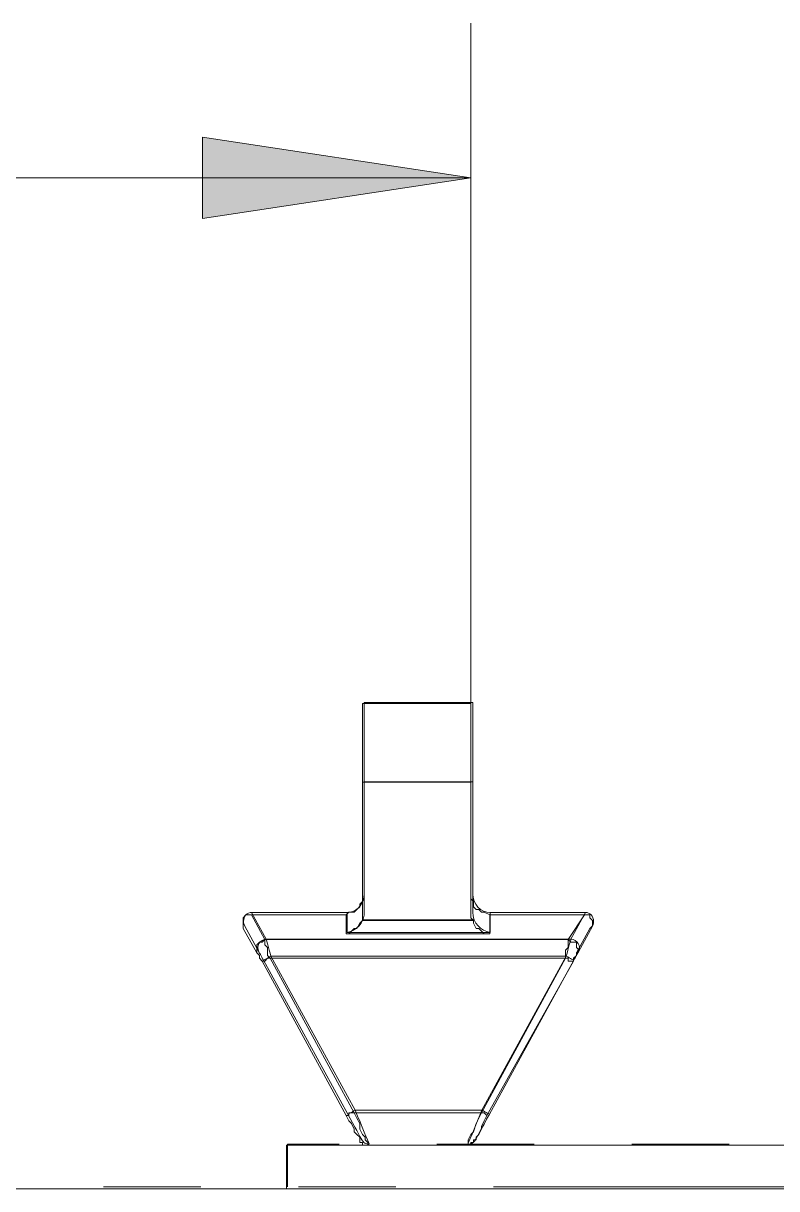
# Model space of a CAD drawing. Header units: millimetres. Extents: x 3 to 592, y 5 to 207.
# Drawn here: x 109.14 to 118.96, y 84.81 to 99.98 of the extents above; entities that cross this region are included whole.
import ezdxf

# ---------------------------------------------------------------- set-up
doc = ezdxf.new("R2010")
doc.units = ezdxf.units.MM

msp = doc.modelspace()

# ---------------------------------------------------------------- hatches: boundary and pattern name
h = msp.add_hatch(color=7)
h.paths.add_polyline_path([(71.049444, 97.966389), (74.577222, 98.495556), (74.577222, 97.437222)])
h.paths.add_polyline_path([(114.970278, 97.966389), (111.477778, 97.437222), (111.477778, 98.495556)])

# ---------------------------------------------------------------- linework, layer by layer
at = {"color": 7, "lineweight": 0}
for points in [[(114.970278, 90.099444), (114.970278, 99.977222)], [(71.049444, 97.966389), (114.970278, 97.966389)], [(114.970278, 91.1225), (113.559167, 91.1225)], [(113.559167, 91.1225), (113.559167, 91.087222), (113.559167, 91.016667), (113.559167, 90.946111), (113.559167, 90.875556), (113.559167, 90.769722), (113.559167, 90.663889), (113.559167, 90.522778), (113.559167, 90.381667), (113.559167, 90.240556), (113.559167, 90.099444)], [(114.999135, 91.135129), (113.582379, 91.135129)], [(114.999135, 91.135129), (113.582379, 91.135129)], [(114.999135, 91.135129), (113.582379, 91.135129)], [(114.999135, 91.135129), (113.582379, 91.135129)], [(114.999135, 91.135129), (113.582379, 91.135129)], [(114.999135, 91.135129), (113.582379, 91.135129)], [(114.999135, 91.135129), (113.582379, 91.135129)], [(114.999135, 91.135129), (113.582379, 91.135129)], [(113.58245, 91.135129), (113.58245, 91.095971), (113.58245, 91.047641), (113.58245, 90.980613), (113.58245, 90.896299), (113.58245, 90.795757), (113.58245, 90.680399), (113.58245, 90.551988), (113.58245, 90.411935), (113.58245, 90.262357), (113.58245, 90.105724)], [(113.58245, 91.135129), (113.58245, 91.095971), (113.58245, 91.047641), (113.58245, 90.980613), (113.58245, 90.896299), (113.58245, 90.795757), (113.58245, 90.680399), (113.58245, 90.551988), (113.58245, 90.411935), (113.58245, 90.262357), (113.58245, 90.105724)], [(113.58245, 91.135129), (113.58245, 91.095971), (113.58245, 91.047641), (113.58245, 90.980613), (113.58245, 90.896299), (113.58245, 90.795757), (113.58245, 90.680399), (113.58245, 90.551988), (113.58245, 90.411935), (113.58245, 90.262357), (113.58245, 90.105724)], [(113.58245, 91.135129), (113.58245, 91.095971), (113.58245, 91.047641), (113.58245, 90.980613), (113.58245, 90.896299), (113.58245, 90.795757), (113.58245, 90.680399), (113.58245, 90.551988), (113.58245, 90.411935), (113.58245, 90.262357), (113.58245, 90.105724)], [(113.58245, 91.135129), (113.58245, 91.095971), (113.58245, 91.047641), (113.58245, 90.980613), (113.58245, 90.896299), (113.58245, 90.795757), (113.58245, 90.680399), (113.58245, 90.551988), (113.58245, 90.411935), (113.58245, 90.262357), (113.58245, 90.105724)], [(113.58245, 91.135129), (113.58245, 91.095971), (113.58245, 91.047641), (113.58245, 90.980613), (113.58245, 90.896299), (113.58245, 90.795757), (113.58245, 90.680399), (113.58245, 90.551988), (113.58245, 90.411935), (113.58245, 90.262357), (113.58245, 90.105724)], [(113.58245, 91.135129), (113.58245, 91.095971), (113.58245, 91.047641), (113.58245, 90.980613), (113.58245, 90.896299), (113.58245, 90.795757), (113.58245, 90.680399), (113.58245, 90.551988), (113.58245, 90.411935), (113.58245, 90.262357), (113.58245, 90.105724)], [(113.58245, 91.135129), (113.58245, 91.095971), (113.58245, 91.047641), (113.58245, 90.980613), (113.58245, 90.896299), (113.58245, 90.795757), (113.58245, 90.680399), (113.58245, 90.551988), (113.58245, 90.411935), (113.58245, 90.262357), (113.58245, 90.105724)], [(114.970278, 91.1225), (114.970278, 91.087222), (114.970278, 91.016667), (114.970278, 90.946111), (114.970278, 90.875556), (114.970278, 90.769722), (114.970278, 90.663889), (114.970278, 90.522778), (114.970278, 90.381667), (114.970278, 90.240556), (114.970278, 90.099444)], [(114.999135, 91.135129), (114.999135, 91.095971), (114.999135, 91.047641), (114.999135, 90.980613), (114.999135, 90.896299), (114.999135, 90.795757), (114.999135, 90.680399), (114.999135, 90.551988), (114.999135, 90.411935), (114.999135, 90.262357), (114.999135, 90.105724)], [(114.999135, 91.135129), (114.999135, 91.095971), (114.999135, 91.047641), (114.999135, 90.980613), (114.999135, 90.896299), (114.999135, 90.795757), (114.999135, 90.680399), (114.999135, 90.551988), (114.999135, 90.411935), (114.999135, 90.262357), (114.999135, 90.105724)], [(114.999135, 91.135129), (114.999135, 91.095971), (114.999135, 91.047641), (114.999135, 90.980613), (114.999135, 90.896299), (114.999135, 90.795757), (114.999135, 90.680399), (114.999135, 90.551988), (114.999135, 90.411935), (114.999135, 90.262357), (114.999135, 90.105724)], [(114.999135, 91.135129), (114.999135, 91.095971), (114.999135, 91.047641), (114.999135, 90.980613), (114.999135, 90.896299), (114.999135, 90.795757), (114.999135, 90.680399), (114.999135, 90.551988), (114.999135, 90.411935), (114.999135, 90.262357), (114.999135, 90.105724)], [(114.999135, 91.135129), (114.999135, 91.095971), (114.999135, 91.047641), (114.999135, 90.980613), (114.999135, 90.896299), (114.999135, 90.795757), (114.999135, 90.680399), (114.999135, 90.551988), (114.999135, 90.411935), (114.999135, 90.262357), (114.999135, 90.105724)], [(114.999135, 91.135129), (114.999135, 91.095971), (114.999135, 91.047641), (114.999135, 90.980613), (114.999135, 90.896299), (114.999135, 90.795757), (114.999135, 90.680399), (114.999135, 90.551988), (114.999135, 90.411935), (114.999135, 90.262357), (114.999135, 90.105724)], [(114.999135, 91.135129), (114.999135, 91.095971), (114.999135, 91.047641), (114.999135, 90.980613), (114.999135, 90.896299), (114.999135, 90.795757), (114.999135, 90.680399), (114.999135, 90.551988), (114.999135, 90.411935), (114.999135, 90.262357), (114.999135, 90.105724)], [(114.999135, 91.135129), (114.999135, 91.095971), (114.999135, 91.047641), (114.999135, 90.980613), (114.999135, 90.896299), (114.999135, 90.795757), (114.999135, 90.680399), (114.999135, 90.551988), (114.999135, 90.411935), (114.999135, 90.262357), (114.999135, 90.105724)], [(113.559167, 90.099444), (113.559167, 88.370833)], [(114.970278, 90.099444), (113.559167, 90.099444)], [(114.999135, 90.105689), (113.582379, 90.105689)], [(114.999135, 90.105689), (113.582379, 90.105689)], [(114.999135, 90.105689), (113.582379, 90.105689)], [(114.999135, 90.105689), (113.582379, 90.105689)], [(114.999135, 90.105689), (113.582379, 90.105689)], [(114.999135, 90.105689), (113.582379, 90.105689)], [(114.999135, 90.105689), (113.582379, 90.105689)], [(114.999135, 90.105689), (113.582379, 90.105689)], [(113.58245, 90.105689), (113.58245, 88.397186)], [(113.58245, 90.105689), (113.58245, 88.397186)], [(113.58245, 90.105689), (113.58245, 88.397186)], [(113.58245, 90.105689), (113.58245, 88.397186)], [(113.58245, 90.105689), (113.58245, 88.397186)], [(113.58245, 90.105689), (113.58245, 88.397186)], [(113.58245, 90.105689), (113.58245, 88.397186)], [(113.58245, 90.105689), (113.58245, 88.397186)], [(114.970278, 90.099444), (114.970278, 88.370833)], [(114.999135, 90.105689), (114.999135, 88.397186)], [(114.999135, 90.105689), (114.999135, 88.397186)], [(114.999135, 90.105689), (114.999135, 88.397186)], [(114.999135, 90.105689), (114.999135, 88.397186)], [(114.999135, 90.105689), (114.999135, 88.397186)], [(114.999135, 90.105689), (114.999135, 88.397186)], [(114.999135, 90.105689), (114.999135, 88.397186)], [(114.999135, 90.105689), (114.999135, 88.397186)], [(113.3475, 88.370833), (113.382778, 88.406111), (113.418056, 88.406111), (113.453333, 88.406111), (113.488611, 88.441389), (113.523889, 88.476667), (113.523889, 88.511944), (113.559167, 88.547222), (113.559167, 88.5825), (113.559167, 88.617778)], [(113.360235, 88.403077), (113.398688, 88.406605), (113.436083, 88.417541), (113.47136, 88.43518), (113.50311, 88.459169), (113.530627, 88.488802), (113.552852, 88.523022), (113.56908, 88.561122), (113.578957, 88.601691), (113.582485, 88.643319)], [(113.360235, 88.403077), (113.398688, 88.406605), (113.436083, 88.417541), (113.47136, 88.43518), (113.50311, 88.459169), (113.530627, 88.488802), (113.552852, 88.523022), (113.56908, 88.561122), (113.578957, 88.601691), (113.582485, 88.643319)], [(113.360235, 88.403077), (113.398688, 88.406605), (113.436083, 88.417541), (113.47136, 88.43518), (113.50311, 88.459169), (113.530627, 88.488802), (113.552852, 88.523022), (113.56908, 88.561122), (113.578957, 88.601691), (113.582485, 88.643319)], [(113.360235, 88.403077), (113.398688, 88.406605), (113.436083, 88.417541), (113.47136, 88.43518), (113.50311, 88.459169), (113.530627, 88.488802), (113.552852, 88.523022), (113.56908, 88.561122), (113.578957, 88.601691), (113.582485, 88.643319)], [(113.360235, 88.403077), (113.398688, 88.406605), (113.436083, 88.417541), (113.47136, 88.43518), (113.50311, 88.459169), (113.530627, 88.488802), (113.552852, 88.523022), (113.56908, 88.561122), (113.578957, 88.601691), (113.582485, 88.643319)], [(113.360235, 88.403077), (113.398688, 88.406605), (113.436083, 88.417541), (113.47136, 88.43518), (113.50311, 88.459169), (113.530627, 88.488802), (113.552852, 88.523022), (113.56908, 88.561122), (113.578957, 88.601691), (113.582485, 88.643319)], [(113.360235, 88.403077), (113.398688, 88.406605), (113.436083, 88.417541), (113.47136, 88.43518), (113.50311, 88.459169), (113.530627, 88.488802), (113.552852, 88.523022), (113.56908, 88.561122), (113.578957, 88.601691), (113.582485, 88.643319)], [(113.360235, 88.403077), (113.398688, 88.406605), (113.436083, 88.417541), (113.47136, 88.43518), (113.50311, 88.459169), (113.530627, 88.488802), (113.552852, 88.523022), (113.56908, 88.561122), (113.578957, 88.601691), (113.582485, 88.643319)], [(114.970278, 88.617778), (114.970278, 88.5825), (115.005556, 88.547222), (115.005556, 88.476667), (115.040833, 88.441389), (115.076111, 88.441389), (115.111389, 88.406111), (115.146667, 88.406111), (115.217222, 88.370833)], [(114.999135, 88.643213), (115.003368, 88.596294), (115.016068, 88.551491), (115.036529, 88.509863), (115.064399, 88.473527), (115.097913, 88.443541), (115.136366, 88.421316), (115.177993, 88.407557), (115.221385, 88.402971)], [(114.999135, 88.643213), (115.003368, 88.596294), (115.016068, 88.551491), (115.036529, 88.509863), (115.064399, 88.473527), (115.097913, 88.443541), (115.136366, 88.421316), (115.177993, 88.407557), (115.221385, 88.402971)], [(114.999135, 88.643213), (115.003368, 88.596294), (115.016068, 88.551491), (115.036529, 88.509863), (115.064399, 88.473527), (115.097913, 88.443541), (115.136366, 88.421316), (115.177993, 88.407557), (115.221385, 88.402971)], [(114.999135, 88.643213), (115.003368, 88.596294), (115.016068, 88.551491), (115.036529, 88.509863), (115.064399, 88.473527), (115.097913, 88.443541), (115.136366, 88.421316), (115.177993, 88.407557), (115.221385, 88.402971)], [(114.999135, 88.643213), (115.003368, 88.596294), (115.016068, 88.551491), (115.036529, 88.509863), (115.064399, 88.473527), (115.097913, 88.443541), (115.136366, 88.421316), (115.177993, 88.407557), (115.221385, 88.402971)], [(114.999135, 88.643213), (115.003368, 88.596294), (115.016068, 88.551491), (115.036529, 88.509863), (115.064399, 88.473527), (115.097913, 88.443541), (115.136366, 88.421316), (115.177993, 88.407557), (115.221385, 88.402971)], [(114.999135, 88.643213), (115.003368, 88.596294), (115.016068, 88.551491), (115.036529, 88.509863), (115.064399, 88.473527), (115.097913, 88.443541), (115.136366, 88.421316), (115.177993, 88.407557), (115.221385, 88.402971)], [(114.999135, 88.643213), (115.003368, 88.596294), (115.016068, 88.551491), (115.036529, 88.509863), (115.064399, 88.473527), (115.097913, 88.443541), (115.136366, 88.421316), (115.177993, 88.407557), (115.221385, 88.402971)], [(112.006944, 88.194444), (112.006944, 88.229722), (112.006944, 88.265), (112.006944, 88.300278), (112.006944, 88.335556), (112.042222, 88.370833), (112.0775, 88.370833), (112.112778, 88.370833)], [(112.026771, 88.225877), (112.017598, 88.246691), (112.012307, 88.268563), (112.010543, 88.291141), (112.013012, 88.313366), (112.019009, 88.334532), (112.028887, 88.353935), (112.04194, 88.370869), (112.057815, 88.384627), (112.076159, 88.394858), (112.095915, 88.400855), (112.116729, 88.402971)], [(112.026771, 88.225877), (112.017598, 88.246691), (112.012307, 88.268563), (112.010543, 88.291141), (112.013012, 88.313366), (112.019009, 88.334532), (112.028887, 88.353935), (112.04194, 88.370869), (112.057815, 88.384627), (112.076159, 88.394858), (112.095915, 88.400855), (112.116729, 88.402971)], [(112.026771, 88.225877), (112.017598, 88.246691), (112.012307, 88.268563), (112.010543, 88.291141), (112.013012, 88.313366), (112.019009, 88.334532), (112.028887, 88.353935), (112.04194, 88.370869), (112.057815, 88.384627), (112.076159, 88.394858), (112.095915, 88.400855), (112.116729, 88.402971)], [(112.026771, 88.225877), (112.017598, 88.246691), (112.012307, 88.268563), (112.010543, 88.291141), (112.013012, 88.313366), (112.019009, 88.334532), (112.028887, 88.353935), (112.04194, 88.370869), (112.057815, 88.384627), (112.076159, 88.394858), (112.095915, 88.400855), (112.116729, 88.402971)], [(112.026771, 88.225877), (112.017598, 88.246691), (112.012307, 88.268563), (112.010543, 88.291141), (112.013012, 88.313366), (112.019009, 88.334532), (112.028887, 88.353935), (112.04194, 88.370869), (112.057815, 88.384627), (112.076159, 88.394858), (112.095915, 88.400855), (112.116729, 88.402971)], [(112.026771, 88.225877), (112.017598, 88.246691), (112.012307, 88.268563), (112.010543, 88.291141), (112.013012, 88.313366), (112.019009, 88.334532), (112.028887, 88.353935), (112.04194, 88.370869), (112.057815, 88.384627), (112.076159, 88.394858), (112.095915, 88.400855), (112.116729, 88.402971)], [(112.026771, 88.225877), (112.017598, 88.246691), (112.012307, 88.268563), (112.010543, 88.291141), (112.013012, 88.313366), (112.019009, 88.334532), (112.028887, 88.353935), (112.04194, 88.370869), (112.057815, 88.384627), (112.076159, 88.394858), (112.095915, 88.400855), (112.116729, 88.402971)], [(112.026771, 88.225877), (112.017598, 88.246691), (112.012307, 88.268563), (112.010543, 88.291141), (112.013012, 88.313366), (112.019009, 88.334532), (112.028887, 88.353935), (112.04194, 88.370869), (112.057815, 88.384627), (112.076159, 88.394858), (112.095915, 88.400855), (112.116729, 88.402971)], [(112.112778, 88.370833), (112.289167, 88.053333)], [(113.3475, 88.370833), (112.112778, 88.370833)], [(112.116623, 88.403077), (112.307476, 88.054886)], [(112.116623, 88.403077), (112.307476, 88.054886)], [(112.116623, 88.403077), (112.307476, 88.054886)], [(112.116623, 88.403077), (112.307476, 88.054886)], [(112.116623, 88.403077), (112.307476, 88.054886)], [(112.116623, 88.403077), (112.307476, 88.054886)], [(112.116623, 88.403077), (112.307476, 88.054886)], [(112.116623, 88.403077), (112.307476, 88.054886)], [(113.360235, 88.403077), (112.116694, 88.403077)], [(113.360235, 88.403077), (112.116694, 88.403077)], [(113.360235, 88.403077), (112.116694, 88.403077)], [(113.360235, 88.403077), (112.116694, 88.403077)], [(113.360235, 88.403077), (112.116694, 88.403077)], [(113.360235, 88.403077), (112.116694, 88.403077)], [(113.360235, 88.403077), (112.116694, 88.403077)], [(113.360235, 88.403077), (112.116694, 88.403077)], [(113.3475, 88.123889), (113.3475, 88.370833)], [(113.3475, 88.123889), (113.382778, 88.123889), (113.418056, 88.159167), (113.453333, 88.194444), (113.488611, 88.194444), (113.523889, 88.265), (113.559167, 88.300278)], [(113.360235, 88.143503), (113.360235, 88.403148)], [(113.360235, 88.143503), (113.360235, 88.403148)], [(113.360235, 88.143503), (113.360235, 88.403148)], [(113.360235, 88.143503), (113.360235, 88.403148)], [(113.360235, 88.143503), (113.360235, 88.403148)], [(113.360235, 88.143503), (113.360235, 88.403148)], [(113.360235, 88.143503), (113.360235, 88.403148)], [(113.360235, 88.143503), (113.360235, 88.403148)], [(113.360235, 88.143503), (113.403274, 88.153734), (113.444549, 88.171726), (113.483002, 88.197126), (113.516516, 88.228876), (113.544032, 88.265564), (113.564846, 88.306134)], [(113.360235, 88.143503), (113.403274, 88.153734), (113.444549, 88.171726), (113.483002, 88.197126), (113.516516, 88.228876), (113.544032, 88.265564), (113.564846, 88.306134)], [(113.360235, 88.143503), (113.403274, 88.153734), (113.444549, 88.171726), (113.483002, 88.197126), (113.516516, 88.228876), (113.544032, 88.265564), (113.564846, 88.306134)], [(113.360235, 88.143503), (113.403274, 88.153734), (113.444549, 88.171726), (113.483002, 88.197126), (113.516516, 88.228876), (113.544032, 88.265564), (113.564846, 88.306134)], [(113.360235, 88.143503), (113.403274, 88.153734), (113.444549, 88.171726), (113.483002, 88.197126), (113.516516, 88.228876), (113.544032, 88.265564), (113.564846, 88.306134)], [(113.360235, 88.143503), (113.403274, 88.153734), (113.444549, 88.171726), (113.483002, 88.197126), (113.516516, 88.228876), (113.544032, 88.265564), (113.564846, 88.306134)], [(113.360235, 88.143503), (113.403274, 88.153734), (113.444549, 88.171726), (113.483002, 88.197126), (113.516516, 88.228876), (113.544032, 88.265564), (113.564846, 88.306134)], [(113.360235, 88.143503), (113.403274, 88.153734), (113.444549, 88.171726), (113.483002, 88.197126), (113.516516, 88.228876), (113.544032, 88.265564), (113.564846, 88.306134)], [(113.559167, 88.370833), (113.559167, 88.335556), (113.559167, 88.300278)], [(113.559167, 88.300278), (115.005556, 88.300278)], [(113.564776, 88.306028), (115.016809, 88.306028)], [(113.564776, 88.306028), (115.016809, 88.306028)], [(113.564776, 88.306028), (115.016809, 88.306028)], [(113.564776, 88.306028), (115.016809, 88.306028)], [(113.564776, 88.306028), (115.016809, 88.306028)], [(113.564776, 88.306028), (115.016809, 88.306028)], [(113.564776, 88.306028), (115.016809, 88.306028)], [(113.564776, 88.306028), (115.016809, 88.306028)], [(113.58245, 88.397151), (113.580333, 88.366106), (113.574689, 88.335414), (113.564811, 88.306134)], [(113.58245, 88.397151), (113.580333, 88.366106), (113.574689, 88.335414), (113.564811, 88.306134)], [(113.58245, 88.397151), (113.580333, 88.366106), (113.574689, 88.335414), (113.564811, 88.306134)], [(113.58245, 88.397151), (113.580333, 88.366106), (113.574689, 88.335414), (113.564811, 88.306134)], [(113.58245, 88.397151), (113.580333, 88.366106), (113.574689, 88.335414), (113.564811, 88.306134)], [(113.58245, 88.397151), (113.580333, 88.366106), (113.574689, 88.335414), (113.564811, 88.306134)], [(113.58245, 88.397151), (113.580333, 88.366106), (113.574689, 88.335414), (113.564811, 88.306134)], [(113.58245, 88.397151), (113.580333, 88.366106), (113.574689, 88.335414), (113.564811, 88.306134)], [(115.005556, 88.300278), (114.970278, 88.335556), (114.970278, 88.370833)], [(115.016774, 88.306028), (115.006896, 88.335309), (115.001252, 88.366), (114.999135, 88.397045)], [(115.016774, 88.306028), (115.006896, 88.335309), (115.001252, 88.366), (114.999135, 88.397045)], [(115.016774, 88.306028), (115.006896, 88.335309), (115.001252, 88.366), (114.999135, 88.397045)], [(115.016774, 88.306028), (115.006896, 88.335309), (115.001252, 88.366), (114.999135, 88.397045)], [(115.016774, 88.306028), (115.006896, 88.335309), (115.001252, 88.366), (114.999135, 88.397045)], [(115.016774, 88.306028), (115.006896, 88.335309), (115.001252, 88.366), (114.999135, 88.397045)], [(115.016774, 88.306028), (115.006896, 88.335309), (115.001252, 88.366), (114.999135, 88.397045)], [(115.016774, 88.306028), (115.006896, 88.335309), (115.001252, 88.366), (114.999135, 88.397045)], [(115.217222, 88.123889), (115.146667, 88.123889), (115.111389, 88.159167), (115.076111, 88.194444), (115.040833, 88.194444), (115.005556, 88.265), (115.005556, 88.300278)], [(115.22135, 88.143503), (115.178311, 88.153734), (115.137036, 88.171726), (115.098583, 88.197126), (115.065069, 88.228876), (115.037552, 88.265564), (115.016739, 88.306134)], [(115.22135, 88.143503), (115.178311, 88.153734), (115.137036, 88.171726), (115.098583, 88.197126), (115.065069, 88.228876), (115.037552, 88.265564), (115.016739, 88.306134)], [(115.22135, 88.143503), (115.178311, 88.153734), (115.137036, 88.171726), (115.098583, 88.197126), (115.065069, 88.228876), (115.037552, 88.265564), (115.016739, 88.306134)], [(115.22135, 88.143503), (115.178311, 88.153734), (115.137036, 88.171726), (115.098583, 88.197126), (115.065069, 88.228876), (115.037552, 88.265564), (115.016739, 88.306134)], [(115.22135, 88.143503), (115.178311, 88.153734), (115.137036, 88.171726), (115.098583, 88.197126), (115.065069, 88.228876), (115.037552, 88.265564), (115.016739, 88.306134)], [(115.22135, 88.143503), (115.178311, 88.153734), (115.137036, 88.171726), (115.098583, 88.197126), (115.065069, 88.228876), (115.037552, 88.265564), (115.016739, 88.306134)], [(115.22135, 88.143503), (115.178311, 88.153734), (115.137036, 88.171726), (115.098583, 88.197126), (115.065069, 88.228876), (115.037552, 88.265564), (115.016739, 88.306134)], [(115.22135, 88.143503), (115.178311, 88.153734), (115.137036, 88.171726), (115.098583, 88.197126), (115.065069, 88.228876), (115.037552, 88.265564), (115.016739, 88.306134)], [(115.217222, 88.370833), (115.217222, 88.123889)], [(116.451944, 88.370833), (115.217222, 88.370833)], [(115.22135, 88.403077), (115.22135, 88.143433)], [(115.22135, 88.403077), (115.22135, 88.143433)], [(115.22135, 88.403077), (115.22135, 88.143433)], [(115.22135, 88.403077), (115.22135, 88.143433)], [(115.22135, 88.403077), (115.22135, 88.143433)], [(115.22135, 88.403077), (115.22135, 88.143433)], [(115.22135, 88.403077), (115.22135, 88.143433)], [(115.22135, 88.403077), (115.22135, 88.143433)], [(116.464927, 88.403077), (115.221385, 88.403077)], [(116.464927, 88.403077), (115.221385, 88.403077)], [(116.464927, 88.403077), (115.221385, 88.403077)], [(116.464927, 88.403077), (115.221385, 88.403077)], [(116.464927, 88.403077), (115.221385, 88.403077)], [(116.464927, 88.403077), (115.221385, 88.403077)], [(116.464927, 88.403077), (115.221385, 88.403077)], [(116.464927, 88.403077), (115.221385, 88.403077)], [(116.240278, 88.053333), (116.451944, 88.370833)], [(116.27425, 88.054991), (116.465103, 88.403183)], [(116.27425, 88.054991), (116.465103, 88.403183)], [(116.27425, 88.054991), (116.465103, 88.403183)], [(116.27425, 88.054991), (116.465103, 88.403183)], [(116.27425, 88.054991), (116.465103, 88.403183)], [(116.27425, 88.054991), (116.465103, 88.403183)], [(116.27425, 88.054991), (116.465103, 88.403183)], [(116.27425, 88.054991), (116.465103, 88.403183)], [(116.451944, 88.370833), (116.487222, 88.370833), (116.5225, 88.370833), (116.5225, 88.335556), (116.557778, 88.300278), (116.557778, 88.265), (116.557778, 88.229722), (116.5225, 88.194444)], [(116.464927, 88.403077), (116.485741, 88.400961), (116.505496, 88.394611), (116.523488, 88.38438), (116.539363, 88.370622), (116.552768, 88.354041), (116.562293, 88.334638), (116.568643, 88.313472), (116.571113, 88.291247), (116.569349, 88.268669), (116.564057, 88.246444), (116.554885, 88.225983)], [(116.464927, 88.403077), (116.485741, 88.400961), (116.505496, 88.394611), (116.523488, 88.38438), (116.539363, 88.370622), (116.552768, 88.354041), (116.562293, 88.334638), (116.568643, 88.313472), (116.571113, 88.291247), (116.569349, 88.268669), (116.564057, 88.246444), (116.554885, 88.225983)], [(116.464927, 88.403077), (116.485741, 88.400961), (116.505496, 88.394611), (116.523488, 88.38438), (116.539363, 88.370622), (116.552768, 88.354041), (116.562293, 88.334638), (116.568643, 88.313472), (116.571113, 88.291247), (116.569349, 88.268669), (116.564057, 88.246444), (116.554885, 88.225983)], [(116.464927, 88.403077), (116.485741, 88.400961), (116.505496, 88.394611), (116.523488, 88.38438), (116.539363, 88.370622), (116.552768, 88.354041), (116.562293, 88.334638), (116.568643, 88.313472), (116.571113, 88.291247), (116.569349, 88.268669), (116.564057, 88.246444), (116.554885, 88.225983)], [(116.464927, 88.403077), (116.485741, 88.400961), (116.505496, 88.394611), (116.523488, 88.38438), (116.539363, 88.370622), (116.552768, 88.354041), (116.562293, 88.334638), (116.568643, 88.313472), (116.571113, 88.291247), (116.569349, 88.268669), (116.564057, 88.246444), (116.554885, 88.225983)], [(116.464927, 88.403077), (116.485741, 88.400961), (116.505496, 88.394611), (116.523488, 88.38438), (116.539363, 88.370622), (116.552768, 88.354041), (116.562293, 88.334638), (116.568643, 88.313472), (116.571113, 88.291247), (116.569349, 88.268669), (116.564057, 88.246444), (116.554885, 88.225983)], [(116.464927, 88.403077), (116.485741, 88.400961), (116.505496, 88.394611), (116.523488, 88.38438), (116.539363, 88.370622), (116.552768, 88.354041), (116.562293, 88.334638), (116.568643, 88.313472), (116.571113, 88.291247), (116.569349, 88.268669), (116.564057, 88.246444), (116.554885, 88.225983)], [(116.464927, 88.403077), (116.485741, 88.400961), (116.505496, 88.394611), (116.523488, 88.38438), (116.539363, 88.370622), (116.552768, 88.354041), (116.562293, 88.334638), (116.568643, 88.313472), (116.571113, 88.291247), (116.569349, 88.268669), (116.564057, 88.246444), (116.554885, 88.225983)], [(112.183333, 87.876944), (112.006944, 88.194444)], [(112.209898, 87.891585), (112.026806, 88.226018)], [(112.209898, 87.891585), (112.026806, 88.226018)], [(112.209898, 87.891585), (112.026806, 88.226018)], [(112.209898, 87.891585), (112.026806, 88.226018)], [(112.209898, 87.891585), (112.026806, 88.226018)], [(112.209898, 87.891585), (112.026806, 88.226018)], [(112.209898, 87.891585), (112.026806, 88.226018)], [(112.209898, 87.891585), (112.026806, 88.226018)], [(115.22135, 88.143503), (113.360094, 88.143503)], [(115.22135, 88.143503), (113.360094, 88.143503)], [(115.22135, 88.143503), (113.360094, 88.143503)], [(115.22135, 88.143503), (113.360094, 88.143503)], [(115.22135, 88.143503), (113.360094, 88.143503)], [(115.22135, 88.143503), (113.360094, 88.143503)], [(115.22135, 88.143503), (113.360094, 88.143503)], [(115.22135, 88.143503), (113.360094, 88.143503)], [(116.5225, 88.194444), (116.346111, 87.876944)], [(116.554814, 88.225877), (116.371723, 87.891444)], [(116.554814, 88.225877), (116.371723, 87.891444)], [(116.554814, 88.225877), (116.371723, 87.891444)], [(116.554814, 88.225877), (116.371723, 87.891444)], [(116.554814, 88.225877), (116.371723, 87.891444)], [(116.554814, 88.225877), (116.371723, 87.891444)], [(116.554814, 88.225877), (116.371723, 87.891444)], [(116.554814, 88.225877), (116.371723, 87.891444)], [(112.183333, 87.876944), (112.183333, 87.912222), (112.183333, 87.9475), (112.183333, 87.982778), (112.218611, 88.018056), (112.253889, 88.018056), (112.289167, 88.053333)], [(112.209898, 87.891585), (112.199667, 87.918043), (112.196492, 87.945912), (112.200725, 87.974135), (112.212014, 88.00024), (112.229653, 88.022818), (112.252584, 88.040104), (112.279042, 88.05104), (112.307264, 88.054921)], [(112.209898, 87.891585), (112.199667, 87.918043), (112.196492, 87.945912), (112.200725, 87.974135), (112.212014, 88.00024), (112.229653, 88.022818), (112.252584, 88.040104), (112.279042, 88.05104), (112.307264, 88.054921)], [(112.209898, 87.891585), (112.199667, 87.918043), (112.196492, 87.945912), (112.200725, 87.974135), (112.212014, 88.00024), (112.229653, 88.022818), (112.252584, 88.040104), (112.279042, 88.05104), (112.307264, 88.054921)], [(112.209898, 87.891585), (112.199667, 87.918043), (112.196492, 87.945912), (112.200725, 87.974135), (112.212014, 88.00024), (112.229653, 88.022818), (112.252584, 88.040104), (112.279042, 88.05104), (112.307264, 88.054921)], [(112.209898, 87.891585), (112.199667, 87.918043), (112.196492, 87.945912), (112.200725, 87.974135), (112.212014, 88.00024), (112.229653, 88.022818), (112.252584, 88.040104), (112.279042, 88.05104), (112.307264, 88.054921)], [(112.209898, 87.891585), (112.199667, 87.918043), (112.196492, 87.945912), (112.200725, 87.974135), (112.212014, 88.00024), (112.229653, 88.022818), (112.252584, 88.040104), (112.279042, 88.05104), (112.307264, 88.054921)], [(112.209898, 87.891585), (112.199667, 87.918043), (112.196492, 87.945912), (112.200725, 87.974135), (112.212014, 88.00024), (112.229653, 88.022818), (112.252584, 88.040104), (112.279042, 88.05104), (112.307264, 88.054921)], [(112.209898, 87.891585), (112.199667, 87.918043), (112.196492, 87.945912), (112.200725, 87.974135), (112.212014, 88.00024), (112.229653, 88.022818), (112.252584, 88.040104), (112.279042, 88.05104), (112.307264, 88.054921)], [(112.289167, 88.053333), (112.289167, 88.018056), (112.289167, 87.982778), (112.324444, 87.9475), (112.324444, 87.912222), (112.324444, 87.841667), (112.359722, 87.806389)], [(112.289167, 88.053333), (116.240278, 88.053333)], [(112.307335, 88.054991), (112.314038, 88.030297), (112.320035, 88.008072), (112.327796, 87.980555), (112.336615, 87.948453), (112.34614, 87.912822), (112.356724, 87.874369), (112.36766, 87.834858)], [(112.307335, 88.054991), (116.274321, 88.054991)], [(112.307335, 88.054991), (112.314038, 88.030297), (112.320035, 88.008072), (112.327796, 87.980555), (112.336615, 87.948453), (112.34614, 87.912822), (112.356724, 87.874369), (112.36766, 87.834858)], [(112.307335, 88.054991), (116.274321, 88.054991)], [(112.307335, 88.054991), (112.314038, 88.030297), (112.320035, 88.008072), (112.327796, 87.980555), (112.336615, 87.948453), (112.34614, 87.912822), (112.356724, 87.874369), (112.36766, 87.834858)], [(112.307335, 88.054991), (116.274321, 88.054991)], [(112.307335, 88.054991), (112.314038, 88.030297), (112.320035, 88.008072), (112.327796, 87.980555), (112.336615, 87.948453), (112.34614, 87.912822), (112.356724, 87.874369), (112.36766, 87.834858)], [(112.307335, 88.054991), (116.274321, 88.054991)], [(112.307335, 88.054991), (112.314038, 88.030297), (112.320035, 88.008072), (112.327796, 87.980555), (112.336615, 87.948453), (112.34614, 87.912822), (112.356724, 87.874369), (112.36766, 87.834858)], [(112.307335, 88.054991), (116.274321, 88.054991)], [(112.307335, 88.054991), (112.314038, 88.030297), (112.320035, 88.008072), (112.327796, 87.980555), (112.336615, 87.948453), (112.34614, 87.912822), (112.356724, 87.874369), (112.36766, 87.834858)], [(112.307335, 88.054991), (116.274321, 88.054991)], [(112.307335, 88.054991), (112.314038, 88.030297), (112.320035, 88.008072), (112.327796, 87.980555), (112.336615, 87.948453), (112.34614, 87.912822), (112.356724, 87.874369), (112.36766, 87.834858)], [(112.307335, 88.054991), (116.274321, 88.054991)], [(112.307335, 88.054991), (112.314038, 88.030297), (112.320035, 88.008072), (112.327796, 87.980555), (112.336615, 87.948453), (112.34614, 87.912822), (112.356724, 87.874369), (112.36766, 87.834858)], [(112.307335, 88.054991), (116.274321, 88.054991)], [(115.217222, 88.123889), (113.3475, 88.123889)], [(116.205, 87.806389), (116.205, 87.841667), (116.205, 87.912222), (116.240278, 87.9475), (116.240278, 87.982778), (116.240278, 88.018056), (116.240278, 88.053333)], [(116.213961, 87.834929), (116.224897, 87.87444), (116.235127, 87.912892), (116.245005, 87.948523), (116.253824, 87.980626), (116.261586, 88.008142), (116.267583, 88.030367), (116.271816, 88.04589)], [(116.213961, 87.834929), (116.224897, 87.87444), (116.235127, 87.912892), (116.245005, 87.948523), (116.253824, 87.980626), (116.261586, 88.008142), (116.267583, 88.030367), (116.271816, 88.04589)], [(116.213961, 87.834929), (116.224897, 87.87444), (116.235127, 87.912892), (116.245005, 87.948523), (116.253824, 87.980626), (116.261586, 88.008142), (116.267583, 88.030367), (116.271816, 88.04589)], [(116.213961, 87.834929), (116.224897, 87.87444), (116.235127, 87.912892), (116.245005, 87.948523), (116.253824, 87.980626), (116.261586, 88.008142), (116.267583, 88.030367), (116.271816, 88.04589)], [(116.213961, 87.834929), (116.224897, 87.87444), (116.235127, 87.912892), (116.245005, 87.948523), (116.253824, 87.980626), (116.261586, 88.008142), (116.267583, 88.030367), (116.271816, 88.04589)], [(116.213961, 87.834929), (116.224897, 87.87444), (116.235127, 87.912892), (116.245005, 87.948523), (116.253824, 87.980626), (116.261586, 88.008142), (116.267583, 88.030367), (116.271816, 88.04589)], [(116.213961, 87.834929), (116.224897, 87.87444), (116.235127, 87.912892), (116.245005, 87.948523), (116.253824, 87.980626), (116.261586, 88.008142), (116.267583, 88.030367), (116.271816, 88.04589)], [(116.213961, 87.834929), (116.224897, 87.87444), (116.235127, 87.912892), (116.245005, 87.948523), (116.253824, 87.980626), (116.261586, 88.008142), (116.267583, 88.030367), (116.271816, 88.04589)], [(116.346111, 87.876944), (116.381389, 87.912222), (116.346111, 87.9475), (116.346111, 87.982778), (116.346111, 88.018056), (116.310833, 88.018056), (116.275556, 88.018056), (116.240278, 88.053333)], [(116.371687, 87.891585), (116.381918, 87.918043), (116.385093, 87.945912), (116.38086, 87.974135), (116.369571, 88.00024), (116.351579, 88.022818), (116.329001, 88.040104), (116.302543, 88.05104), (116.274321, 88.054921)], [(116.371687, 87.891585), (116.381918, 87.918043), (116.385093, 87.945912), (116.38086, 87.974135), (116.369571, 88.00024), (116.351579, 88.022818), (116.329001, 88.040104), (116.302543, 88.05104), (116.274321, 88.054921)], [(116.371687, 87.891585), (116.381918, 87.918043), (116.385093, 87.945912), (116.38086, 87.974135), (116.369571, 88.00024), (116.351579, 88.022818), (116.329001, 88.040104), (116.302543, 88.05104), (116.274321, 88.054921)], [(116.371687, 87.891585), (116.381918, 87.918043), (116.385093, 87.945912), (116.38086, 87.974135), (116.369571, 88.00024), (116.351579, 88.022818), (116.329001, 88.040104), (116.302543, 88.05104), (116.274321, 88.054921)], [(116.371687, 87.891585), (116.381918, 87.918043), (116.385093, 87.945912), (116.38086, 87.974135), (116.369571, 88.00024), (116.351579, 88.022818), (116.329001, 88.040104), (116.302543, 88.05104), (116.274321, 88.054921)], [(116.371687, 87.891585), (116.381918, 87.918043), (116.385093, 87.945912), (116.38086, 87.974135), (116.369571, 88.00024), (116.351579, 88.022818), (116.329001, 88.040104), (116.302543, 88.05104), (116.274321, 88.054921)], [(116.371687, 87.891585), (116.381918, 87.918043), (116.385093, 87.945912), (116.38086, 87.974135), (116.369571, 88.00024), (116.351579, 88.022818), (116.329001, 88.040104), (116.302543, 88.05104), (116.274321, 88.054921)], [(116.371687, 87.891585), (116.381918, 87.918043), (116.385093, 87.945912), (116.38086, 87.974135), (116.369571, 88.00024), (116.351579, 88.022818), (116.329001, 88.040104), (116.302543, 88.05104), (116.274321, 88.054921)], [(112.253889, 87.771111), (112.218611, 87.806389), (112.218611, 87.841667), (112.183333, 87.876944)], [(112.270152, 87.781553), (112.259216, 87.801309), (112.248985, 87.820359), (112.239108, 87.838351), (112.230288, 87.854578), (112.222527, 87.868337), (112.21653, 87.879273), (112.209827, 87.89162)], [(112.270152, 87.781553), (112.259216, 87.801309), (112.248985, 87.820359), (112.239108, 87.838351), (112.230288, 87.854578), (112.222527, 87.868337), (112.21653, 87.879273), (112.209827, 87.89162)], [(112.270152, 87.781553), (112.259216, 87.801309), (112.248985, 87.820359), (112.239108, 87.838351), (112.230288, 87.854578), (112.222527, 87.868337), (112.21653, 87.879273), (112.209827, 87.89162)], [(112.270152, 87.781553), (112.259216, 87.801309), (112.248985, 87.820359), (112.239108, 87.838351), (112.230288, 87.854578), (112.222527, 87.868337), (112.21653, 87.879273), (112.209827, 87.89162)], [(112.270152, 87.781553), (112.259216, 87.801309), (112.248985, 87.820359), (112.239108, 87.838351), (112.230288, 87.854578), (112.222527, 87.868337), (112.21653, 87.879273), (112.209827, 87.89162)], [(112.270152, 87.781553), (112.259216, 87.801309), (112.248985, 87.820359), (112.239108, 87.838351), (112.230288, 87.854578), (112.222527, 87.868337), (112.21653, 87.879273), (112.209827, 87.89162)], [(112.270152, 87.781553), (112.259216, 87.801309), (112.248985, 87.820359), (112.239108, 87.838351), (112.230288, 87.854578), (112.222527, 87.868337), (112.21653, 87.879273), (112.209827, 87.89162)], [(112.270152, 87.781553), (112.259216, 87.801309), (112.248985, 87.820359), (112.239108, 87.838351), (112.230288, 87.854578), (112.222527, 87.868337), (112.21653, 87.879273), (112.209827, 87.89162)], [(112.270152, 87.781553), (112.286733, 87.790373), (112.298727, 87.797076), (112.313544, 87.805189), (112.330477, 87.814362), (112.348469, 87.824592), (112.367519, 87.834823)], [(112.270152, 87.781553), (112.286733, 87.790373), (112.298727, 87.797076), (112.313544, 87.805189), (112.330477, 87.814362), (112.348469, 87.824592), (112.367519, 87.834823)], [(112.270152, 87.781553), (112.286733, 87.790373), (112.298727, 87.797076), (112.313544, 87.805189), (112.330477, 87.814362), (112.348469, 87.824592), (112.367519, 87.834823)], [(112.270152, 87.781553), (112.286733, 87.790373), (112.298727, 87.797076), (112.313544, 87.805189), (112.330477, 87.814362), (112.348469, 87.824592), (112.367519, 87.834823)], [(112.270152, 87.781553), (112.286733, 87.790373), (112.298727, 87.797076), (112.313544, 87.805189), (112.330477, 87.814362), (112.348469, 87.824592), (112.367519, 87.834823)], [(112.270152, 87.781553), (112.286733, 87.790373), (112.298727, 87.797076), (112.313544, 87.805189), (112.330477, 87.814362), (112.348469, 87.824592), (112.367519, 87.834823)], [(112.270152, 87.781553), (112.286733, 87.790373), (112.298727, 87.797076), (112.313544, 87.805189), (112.330477, 87.814362), (112.348469, 87.824592), (112.367519, 87.834823)], [(112.270152, 87.781553), (112.286733, 87.790373), (112.298727, 87.797076), (112.313544, 87.805189), (112.330477, 87.814362), (112.348469, 87.824592), (112.367519, 87.834823)], [(116.213961, 87.834929), (112.367624, 87.834929)], [(112.367624, 87.834929), (113.465822, 85.830445)], [(116.213961, 87.834929), (112.367624, 87.834929)], [(112.367624, 87.834929), (113.465822, 85.830445)], [(112.367624, 87.834929), (113.465822, 85.830445)], [(116.213961, 87.834929), (112.367624, 87.834929)], [(112.367624, 87.834929), (113.465822, 85.830445)], [(116.213961, 87.834929), (112.367624, 87.834929)], [(116.213961, 87.834929), (112.367624, 87.834929)], [(112.367624, 87.834929), (113.465822, 85.830445)], [(116.213961, 87.834929), (112.367624, 87.834929)], [(112.367624, 87.834929), (113.465822, 85.830445)], [(112.367624, 87.834929), (113.465822, 85.830445)], [(116.213961, 87.834929), (112.367624, 87.834929)], [(112.367624, 87.834929), (113.465822, 85.830445)], [(116.213961, 87.834929), (112.367624, 87.834929)], [(115.115904, 85.830622), (116.214102, 87.835105)], [(115.115904, 85.830622), (116.214102, 87.835105)], [(115.115904, 85.830622), (116.214102, 87.835105)], [(115.115904, 85.830622), (116.214102, 87.835105)], [(115.115904, 85.830622), (116.214102, 87.835105)], [(115.115904, 85.830622), (116.214102, 87.835105)], [(115.115904, 85.830622), (116.214102, 87.835105)], [(115.115904, 85.830622), (116.214102, 87.835105)], [(116.311398, 87.781553), (116.294817, 87.790373), (116.282823, 87.797076), (116.268006, 87.805189), (116.251073, 87.814362), (116.233081, 87.824592), (116.214031, 87.834823)], [(116.311398, 87.781553), (116.294817, 87.790373), (116.282823, 87.797076), (116.268006, 87.805189), (116.251073, 87.814362), (116.233081, 87.824592), (116.214031, 87.834823)], [(116.311398, 87.781553), (116.294817, 87.790373), (116.282823, 87.797076), (116.268006, 87.805189), (116.251073, 87.814362), (116.233081, 87.824592), (116.214031, 87.834823)], [(116.311398, 87.781553), (116.294817, 87.790373), (116.282823, 87.797076), (116.268006, 87.805189), (116.251073, 87.814362), (116.233081, 87.824592), (116.214031, 87.834823)], [(116.311398, 87.781553), (116.294817, 87.790373), (116.282823, 87.797076), (116.268006, 87.805189), (116.251073, 87.814362), (116.233081, 87.824592), (116.214031, 87.834823)], [(116.311398, 87.781553), (116.294817, 87.790373), (116.282823, 87.797076), (116.268006, 87.805189), (116.251073, 87.814362), (116.233081, 87.824592), (116.214031, 87.834823)], [(116.311398, 87.781553), (116.294817, 87.790373), (116.282823, 87.797076), (116.268006, 87.805189), (116.251073, 87.814362), (116.233081, 87.824592), (116.214031, 87.834823)], [(116.311398, 87.781553), (116.294817, 87.790373), (116.282823, 87.797076), (116.268006, 87.805189), (116.251073, 87.814362), (116.233081, 87.824592), (116.214031, 87.834823)], [(116.346111, 87.876944), (116.346111, 87.841667), (116.310833, 87.806389), (116.310833, 87.771111)], [(116.371687, 87.891585), (116.364985, 87.879238), (116.358987, 87.868301), (116.351226, 87.854543), (116.342407, 87.838315), (116.332882, 87.820324), (116.322299, 87.801274), (116.311362, 87.781518)], [(116.371687, 87.891585), (116.364985, 87.879238), (116.358987, 87.868301), (116.351226, 87.854543), (116.342407, 87.838315), (116.332882, 87.820324), (116.322299, 87.801274), (116.311362, 87.781518)], [(116.371687, 87.891585), (116.364985, 87.879238), (116.358987, 87.868301), (116.351226, 87.854543), (116.342407, 87.838315), (116.332882, 87.820324), (116.322299, 87.801274), (116.311362, 87.781518)], [(116.371687, 87.891585), (116.364985, 87.879238), (116.358987, 87.868301), (116.351226, 87.854543), (116.342407, 87.838315), (116.332882, 87.820324), (116.322299, 87.801274), (116.311362, 87.781518)], [(116.371687, 87.891585), (116.364985, 87.879238), (116.358987, 87.868301), (116.351226, 87.854543), (116.342407, 87.838315), (116.332882, 87.820324), (116.322299, 87.801274), (116.311362, 87.781518)], [(116.371687, 87.891585), (116.364985, 87.879238), (116.358987, 87.868301), (116.351226, 87.854543), (116.342407, 87.838315), (116.332882, 87.820324), (116.322299, 87.801274), (116.311362, 87.781518)], [(116.371687, 87.891585), (116.364985, 87.879238), (116.358987, 87.868301), (116.351226, 87.854543), (116.342407, 87.838315), (116.332882, 87.820324), (116.322299, 87.801274), (116.311362, 87.781518)], [(116.371687, 87.891585), (116.364985, 87.879238), (116.358987, 87.868301), (116.351226, 87.854543), (116.342407, 87.838315), (116.332882, 87.820324), (116.322299, 87.801274), (116.311362, 87.781518)], [(112.253889, 87.771111), (112.289167, 87.771111), (112.324444, 87.806389), (112.359722, 87.806389)], [(113.3475, 85.760278), (112.253889, 87.771111)], [(113.368208, 85.777246), (112.270011, 87.78173)], [(113.368208, 85.777246), (112.270011, 87.78173)], [(113.368208, 85.777246), (112.270011, 87.78173)], [(113.368208, 85.777246), (112.270011, 87.78173)], [(113.368208, 85.777246), (112.270011, 87.78173)], [(113.368208, 85.777246), (112.270011, 87.78173)], [(113.368208, 85.777246), (112.270011, 87.78173)], [(113.368208, 85.777246), (112.270011, 87.78173)], [(116.205, 87.806389), (112.359722, 87.806389)], [(112.359722, 87.806389), (113.453333, 85.795556)], [(115.111389, 85.795556), (116.205, 87.806389)], [(116.310833, 87.771111), (115.181944, 85.760278)], [(116.311398, 87.781553), (115.213201, 85.77707)], [(116.311398, 87.781553), (115.213201, 85.77707)], [(116.311398, 87.781553), (115.213201, 85.77707)], [(116.311398, 87.781553), (115.213201, 85.77707)], [(116.311398, 87.781553), (115.213201, 85.77707)], [(116.311398, 87.781553), (115.213201, 85.77707)], [(116.311398, 87.781553), (115.213201, 85.77707)], [(116.311398, 87.781553), (115.213201, 85.77707)], [(116.310833, 87.771111), (116.275556, 87.771111), (116.240278, 87.771111), (116.240278, 87.806389), (116.205, 87.806389)], [(113.3475, 85.760278), (113.382778, 85.760278), (113.382778, 85.795556), (113.418056, 85.795556), (113.453333, 85.795556)], [(113.523889, 85.442778), (113.523889, 85.478056), (113.488611, 85.513333), (113.453333, 85.548611), (113.453333, 85.583889), (113.418056, 85.654444), (113.382778, 85.689722), (113.3475, 85.760278)], [(113.550841, 85.443907), (113.539905, 85.464015), (113.526499, 85.488709), (113.508155, 85.521871), (113.485577, 85.563146), (113.459472, 85.610418), (113.430544, 85.663334), (113.399852, 85.719426), (113.368102, 85.777282)], [(113.550841, 85.443907), (113.539905, 85.464015), (113.526499, 85.488709), (113.508155, 85.521871), (113.485577, 85.563146), (113.459472, 85.610418), (113.430544, 85.663334), (113.399852, 85.719426), (113.368102, 85.777282)], [(113.550841, 85.443907), (113.539905, 85.464015), (113.526499, 85.488709), (113.508155, 85.521871), (113.485577, 85.563146), (113.459472, 85.610418), (113.430544, 85.663334), (113.399852, 85.719426), (113.368102, 85.777282)], [(113.550841, 85.443907), (113.539905, 85.464015), (113.526499, 85.488709), (113.508155, 85.521871), (113.485577, 85.563146), (113.459472, 85.610418), (113.430544, 85.663334), (113.399852, 85.719426), (113.368102, 85.777282)], [(113.550841, 85.443907), (113.539905, 85.464015), (113.526499, 85.488709), (113.508155, 85.521871), (113.485577, 85.563146), (113.459472, 85.610418), (113.430544, 85.663334), (113.399852, 85.719426), (113.368102, 85.777282)], [(113.550841, 85.443907), (113.539905, 85.464015), (113.526499, 85.488709), (113.508155, 85.521871), (113.485577, 85.563146), (113.459472, 85.610418), (113.430544, 85.663334), (113.399852, 85.719426), (113.368102, 85.777282)], [(113.550841, 85.443907), (113.539905, 85.464015), (113.526499, 85.488709), (113.508155, 85.521871), (113.485577, 85.563146), (113.459472, 85.610418), (113.430544, 85.663334), (113.399852, 85.719426), (113.368102, 85.777282)], [(113.550841, 85.443907), (113.539905, 85.464015), (113.526499, 85.488709), (113.508155, 85.521871), (113.485577, 85.563146), (113.459472, 85.610418), (113.430544, 85.663334), (113.399852, 85.719426), (113.368102, 85.777282)], [(113.368208, 85.777246), (113.384789, 85.786419), (113.396783, 85.792769), (113.4116, 85.800882), (113.428533, 85.810055), (113.446525, 85.820285), (113.465575, 85.830516)], [(113.368208, 85.777246), (113.384789, 85.786419), (113.396783, 85.792769), (113.4116, 85.800882), (113.428533, 85.810055), (113.446525, 85.820285), (113.465575, 85.830516)], [(113.368208, 85.777246), (113.384789, 85.786419), (113.396783, 85.792769), (113.4116, 85.800882), (113.428533, 85.810055), (113.446525, 85.820285), (113.465575, 85.830516)], [(113.368208, 85.777246), (113.384789, 85.786419), (113.396783, 85.792769), (113.4116, 85.800882), (113.428533, 85.810055), (113.446525, 85.820285), (113.465575, 85.830516)], [(113.368208, 85.777246), (113.384789, 85.786419), (113.396783, 85.792769), (113.4116, 85.800882), (113.428533, 85.810055), (113.446525, 85.820285), (113.465575, 85.830516)], [(113.368208, 85.777246), (113.384789, 85.786419), (113.396783, 85.792769), (113.4116, 85.800882), (113.428533, 85.810055), (113.446525, 85.820285), (113.465575, 85.830516)], [(113.368208, 85.777246), (113.384789, 85.786419), (113.396783, 85.792769), (113.4116, 85.800882), (113.428533, 85.810055), (113.446525, 85.820285), (113.465575, 85.830516)], [(113.368208, 85.777246), (113.384789, 85.786419), (113.396783, 85.792769), (113.4116, 85.800882), (113.428533, 85.810055), (113.446525, 85.820285), (113.465575, 85.830516)], [(113.453333, 85.795556), (115.111389, 85.795556)], [(113.453333, 85.795556), (113.488611, 85.725), (113.523889, 85.654444), (113.523889, 85.583889), (113.559167, 85.513333), (113.594444, 85.478056), (113.594444, 85.442778), (113.629722, 85.4075), (113.629722, 85.372222)], [(113.465645, 85.830622), (115.11594, 85.830622)], [(113.465645, 85.830622), (113.497395, 85.753363), (113.528087, 85.678574), (113.557015, 85.608372), (113.58312, 85.544872), (113.605698, 85.490191), (113.62369, 85.445741), (113.637095, 85.412933), (113.645562, 85.392824)], [(113.465645, 85.830622), (115.11594, 85.830622)], [(113.465645, 85.830622), (113.497395, 85.753363), (113.528087, 85.678574), (113.557015, 85.608372), (113.58312, 85.544872), (113.605698, 85.490191), (113.62369, 85.445741), (113.637095, 85.412933), (113.645562, 85.392824)], [(113.465645, 85.830622), (115.11594, 85.830622)], [(113.465645, 85.830622), (113.497395, 85.753363), (113.528087, 85.678574), (113.557015, 85.608372), (113.58312, 85.544872), (113.605698, 85.490191), (113.62369, 85.445741), (113.637095, 85.412933), (113.645562, 85.392824)], [(113.465645, 85.830622), (115.11594, 85.830622)], [(113.465645, 85.830622), (113.497395, 85.753363), (113.528087, 85.678574), (113.557015, 85.608372), (113.58312, 85.544872), (113.605698, 85.490191), (113.62369, 85.445741), (113.637095, 85.412933), (113.645562, 85.392824)], [(113.465645, 85.830622), (115.11594, 85.830622)], [(113.465645, 85.830622), (113.497395, 85.753363), (113.528087, 85.678574), (113.557015, 85.608372), (113.58312, 85.544872), (113.605698, 85.490191), (113.62369, 85.445741), (113.637095, 85.412933), (113.645562, 85.392824)], [(113.465645, 85.830622), (115.11594, 85.830622)], [(113.465645, 85.830622), (113.497395, 85.753363), (113.528087, 85.678574), (113.557015, 85.608372), (113.58312, 85.544872), (113.605698, 85.490191), (113.62369, 85.445741), (113.637095, 85.412933), (113.645562, 85.392824)], [(113.465645, 85.830622), (115.11594, 85.830622)], [(113.465645, 85.830622), (113.497395, 85.753363), (113.528087, 85.678574), (113.557015, 85.608372), (113.58312, 85.544872), (113.605698, 85.490191), (113.62369, 85.445741), (113.637095, 85.412933), (113.645562, 85.392824)], [(113.465645, 85.830622), (115.11594, 85.830622)], [(113.465645, 85.830622), (113.497395, 85.753363), (113.528087, 85.678574), (113.557015, 85.608372), (113.58312, 85.544872), (113.605698, 85.490191), (113.62369, 85.445741), (113.637095, 85.412933), (113.645562, 85.392824)], [(114.899722, 85.372222), (114.935, 85.372222), (114.935, 85.4075), (114.935, 85.442778), (114.970278, 85.513333), (115.005556, 85.548611), (115.040833, 85.654444), (115.076111, 85.725), (115.111389, 85.795556)], [(114.933307, 85.386192), (114.947065, 85.420059), (114.963998, 85.460981), (114.986929, 85.516367), (115.014446, 85.583748), (115.046196, 85.660653), (115.080415, 85.743909), (115.116046, 85.830692)], [(114.933307, 85.386192), (114.947065, 85.420059), (114.963998, 85.460981), (114.986929, 85.516367), (115.014446, 85.583748), (115.046196, 85.660653), (115.080415, 85.743909), (115.116046, 85.830692)], [(114.933307, 85.386192), (114.947065, 85.420059), (114.963998, 85.460981), (114.986929, 85.516367), (115.014446, 85.583748), (115.046196, 85.660653), (115.080415, 85.743909), (115.116046, 85.830692)], [(114.933307, 85.386192), (114.947065, 85.420059), (114.963998, 85.460981), (114.986929, 85.516367), (115.014446, 85.583748), (115.046196, 85.660653), (115.080415, 85.743909), (115.116046, 85.830692)], [(114.933307, 85.386192), (114.947065, 85.420059), (114.963998, 85.460981), (114.986929, 85.516367), (115.014446, 85.583748), (115.046196, 85.660653), (115.080415, 85.743909), (115.116046, 85.830692)], [(114.933307, 85.386192), (114.947065, 85.420059), (114.963998, 85.460981), (114.986929, 85.516367), (115.014446, 85.583748), (115.046196, 85.660653), (115.080415, 85.743909), (115.116046, 85.830692)], [(114.933307, 85.386192), (114.947065, 85.420059), (114.963998, 85.460981), (114.986929, 85.516367), (115.014446, 85.583748), (115.046196, 85.660653), (115.080415, 85.743909), (115.116046, 85.830692)], [(114.933307, 85.386192), (114.947065, 85.420059), (114.963998, 85.460981), (114.986929, 85.516367), (115.014446, 85.583748), (115.046196, 85.660653), (115.080415, 85.743909), (115.116046, 85.830692)], [(115.181944, 85.760278), (115.146667, 85.689722), (115.111389, 85.619167), (115.111389, 85.583889), (115.076111, 85.513333), (115.040833, 85.478056), (115.040833, 85.442778), (115.005556, 85.442778)], [(115.213377, 85.777246), (115.177746, 85.712335), (115.143527, 85.649541), (115.111777, 85.592038), (115.08426, 85.541591), (115.061682, 85.499963), (115.044749, 85.469271), (115.034166, 85.450221)], [(115.213377, 85.777246), (115.177746, 85.712335), (115.143527, 85.649541), (115.111777, 85.592038), (115.08426, 85.541591), (115.061682, 85.499963), (115.044749, 85.469271), (115.034166, 85.450221)], [(115.213377, 85.777246), (115.177746, 85.712335), (115.143527, 85.649541), (115.111777, 85.592038), (115.08426, 85.541591), (115.061682, 85.499963), (115.044749, 85.469271), (115.034166, 85.450221)], [(115.213377, 85.777246), (115.177746, 85.712335), (115.143527, 85.649541), (115.111777, 85.592038), (115.08426, 85.541591), (115.061682, 85.499963), (115.044749, 85.469271), (115.034166, 85.450221)], [(115.213377, 85.777246), (115.177746, 85.712335), (115.143527, 85.649541), (115.111777, 85.592038), (115.08426, 85.541591), (115.061682, 85.499963), (115.044749, 85.469271), (115.034166, 85.450221)], [(115.213377, 85.777246), (115.177746, 85.712335), (115.143527, 85.649541), (115.111777, 85.592038), (115.08426, 85.541591), (115.061682, 85.499963), (115.044749, 85.469271), (115.034166, 85.450221)], [(115.213377, 85.777246), (115.177746, 85.712335), (115.143527, 85.649541), (115.111777, 85.592038), (115.08426, 85.541591), (115.061682, 85.499963), (115.044749, 85.469271), (115.034166, 85.450221)], [(115.213377, 85.777246), (115.177746, 85.712335), (115.143527, 85.649541), (115.111777, 85.592038), (115.08426, 85.541591), (115.061682, 85.499963), (115.044749, 85.469271), (115.034166, 85.450221)], [(115.181944, 85.760278), (115.146667, 85.795556), (115.111389, 85.795556)], [(115.213377, 85.777246), (115.196796, 85.786419), (115.184802, 85.792769), (115.169985, 85.800882), (115.153052, 85.810055), (115.13506, 85.820285), (115.11601, 85.830516)], [(115.213377, 85.777246), (115.196796, 85.786419), (115.184802, 85.792769), (115.169985, 85.800882), (115.153052, 85.810055), (115.13506, 85.820285), (115.11601, 85.830516)], [(115.213377, 85.777246), (115.196796, 85.786419), (115.184802, 85.792769), (115.169985, 85.800882), (115.153052, 85.810055), (115.13506, 85.820285), (115.11601, 85.830516)], [(115.213377, 85.777246), (115.196796, 85.786419), (115.184802, 85.792769), (115.169985, 85.800882), (115.153052, 85.810055), (115.13506, 85.820285), (115.11601, 85.830516)], [(115.213377, 85.777246), (115.196796, 85.786419), (115.184802, 85.792769), (115.169985, 85.800882), (115.153052, 85.810055), (115.13506, 85.820285), (115.11601, 85.830516)], [(115.213377, 85.777246), (115.196796, 85.786419), (115.184802, 85.792769), (115.169985, 85.800882), (115.153052, 85.810055), (115.13506, 85.820285), (115.11601, 85.830516)], [(115.213377, 85.777246), (115.196796, 85.786419), (115.184802, 85.792769), (115.169985, 85.800882), (115.153052, 85.810055), (115.13506, 85.820285), (115.11601, 85.830516)], [(115.213377, 85.777246), (115.196796, 85.786419), (115.184802, 85.792769), (115.169985, 85.800882), (115.153052, 85.810055), (115.13506, 85.820285), (115.11601, 85.830516)], [(113.523889, 85.442778), (113.523889, 85.4075), (113.559167, 85.4075), (113.559167, 85.372222), (113.594444, 85.372222), (113.629722, 85.372222)], [(113.550841, 85.443907), (113.558955, 85.431559), (113.56848, 85.419918), (113.579416, 85.41004), (113.591763, 85.401573), (113.604816, 85.394871), (113.618927, 85.390284), (113.633391, 85.387109), (113.648208, 85.386051)], [(113.550841, 85.443907), (113.558955, 85.431559), (113.56848, 85.419918), (113.579416, 85.41004), (113.591763, 85.401573), (113.604816, 85.394871), (113.618927, 85.390284), (113.633391, 85.387109), (113.648208, 85.386051)], [(113.550841, 85.443907), (113.558955, 85.431559), (113.56848, 85.419918), (113.579416, 85.41004), (113.591763, 85.401573), (113.604816, 85.394871), (113.618927, 85.390284), (113.633391, 85.387109), (113.648208, 85.386051)], [(113.550841, 85.443907), (113.558955, 85.431559), (113.56848, 85.419918), (113.579416, 85.41004), (113.591763, 85.401573), (113.604816, 85.394871), (113.618927, 85.390284), (113.633391, 85.387109), (113.648208, 85.386051)], [(113.550841, 85.443907), (113.558955, 85.431559), (113.56848, 85.419918), (113.579416, 85.41004), (113.591763, 85.401573), (113.604816, 85.394871), (113.618927, 85.390284), (113.633391, 85.387109), (113.648208, 85.386051)], [(113.550841, 85.443907), (113.558955, 85.431559), (113.56848, 85.419918), (113.579416, 85.41004), (113.591763, 85.401573), (113.604816, 85.394871), (113.618927, 85.390284), (113.633391, 85.387109), (113.648208, 85.386051)], [(113.550841, 85.443907), (113.558955, 85.431559), (113.56848, 85.419918), (113.579416, 85.41004), (113.591763, 85.401573), (113.604816, 85.394871), (113.618927, 85.390284), (113.633391, 85.387109), (113.648208, 85.386051)], [(113.550841, 85.443907), (113.558955, 85.431559), (113.56848, 85.419918), (113.579416, 85.41004), (113.591763, 85.401573), (113.604816, 85.394871), (113.618927, 85.390284), (113.633391, 85.387109), (113.648208, 85.386051)], [(115.005556, 85.442778), (115.005556, 85.4075), (114.970278, 85.4075), (114.970278, 85.372222), (114.935, 85.372222), (114.899722, 85.372222)], [(115.030744, 85.443907), (115.02263, 85.431559), (115.013105, 85.419918), (115.002169, 85.41004), (114.989822, 85.401573), (114.976769, 85.394871), (114.962658, 85.390284), (114.948194, 85.387109), (114.933377, 85.386051)], [(115.030744, 85.443907), (115.02263, 85.431559), (115.013105, 85.419918), (115.002169, 85.41004), (114.989822, 85.401573), (114.976769, 85.394871), (114.962658, 85.390284), (114.948194, 85.387109), (114.933377, 85.386051)], [(115.030744, 85.443907), (115.02263, 85.431559), (115.013105, 85.419918), (115.002169, 85.41004), (114.989822, 85.401573), (114.976769, 85.394871), (114.962658, 85.390284), (114.948194, 85.387109), (114.933377, 85.386051)], [(115.030744, 85.443907), (115.02263, 85.431559), (115.013105, 85.419918), (115.002169, 85.41004), (114.989822, 85.401573), (114.976769, 85.394871), (114.962658, 85.390284), (114.948194, 85.387109), (114.933377, 85.386051)], [(115.030744, 85.443907), (115.02263, 85.431559), (115.013105, 85.419918), (115.002169, 85.41004), (114.989822, 85.401573), (114.976769, 85.394871), (114.962658, 85.390284), (114.948194, 85.387109), (114.933377, 85.386051)], [(115.030744, 85.443907), (115.02263, 85.431559), (115.013105, 85.419918), (115.002169, 85.41004), (114.989822, 85.401573), (114.976769, 85.394871), (114.962658, 85.390284), (114.948194, 85.387109), (114.933377, 85.386051)], [(115.030744, 85.443907), (115.02263, 85.431559), (115.013105, 85.419918), (115.002169, 85.41004), (114.989822, 85.401573), (114.976769, 85.394871), (114.962658, 85.390284), (114.948194, 85.387109), (114.933377, 85.386051)], [(115.030744, 85.443907), (115.02263, 85.431559), (115.013105, 85.419918), (115.002169, 85.41004), (114.989822, 85.401573), (114.976769, 85.394871), (114.962658, 85.390284), (114.948194, 85.387109), (114.933377, 85.386051)], [(112.571389, 84.807778), (112.571389, 85.372222)], [(120.261944, 85.372222), (112.571389, 85.372222)], [(112.582431, 84.830638), (112.582431, 85.386263)], [(112.582431, 84.830638), (112.582431, 85.386263)], [(112.582431, 84.830638), (112.582431, 85.386263)], [(112.582431, 84.830638), (112.582431, 85.386263)], [(112.582431, 84.830638), (112.582431, 85.386263)], [(112.582431, 84.830638), (112.582431, 85.386263)], [(112.582431, 84.830638), (112.582431, 85.386263)], [(112.582431, 84.830638), (112.582431, 85.386263)], [(113.257789, 85.386192), (112.582572, 85.386192)], [(113.257789, 85.386192), (112.582572, 85.386192)], [(113.257789, 85.386192), (112.582572, 85.386192)], [(113.257789, 85.386192), (112.582572, 85.386192)], [(113.257789, 85.386192), (112.582572, 85.386192)], [(113.257789, 85.386192), (112.582572, 85.386192)], [(113.257789, 85.386192), (112.582572, 85.386192)], [(113.257789, 85.386192), (112.582572, 85.386192)], [(115.797789, 85.386192), (114.527789, 85.386192)], [(115.797789, 85.386192), (114.527789, 85.386192)], [(115.797789, 85.386192), (114.527789, 85.386192)], [(115.797789, 85.386192), (114.527789, 85.386192)], [(115.797789, 85.386192), (114.527789, 85.386192)], [(115.797789, 85.386192), (114.527789, 85.386192)], [(115.797789, 85.386192), (114.527789, 85.386192)], [(115.797789, 85.386192), (114.527789, 85.386192)], [(118.337789, 85.386192), (117.067789, 85.386192)], [(118.337789, 85.386192), (117.067789, 85.386192)], [(118.337789, 85.386192), (117.067789, 85.386192)], [(118.337789, 85.386192), (117.067789, 85.386192)], [(118.337789, 85.386192), (117.067789, 85.386192)], [(118.337789, 85.386192), (117.067789, 85.386192)], [(118.337789, 85.386192), (117.067789, 85.386192)], [(118.337789, 85.386192), (117.067789, 85.386192)], [(119.521111, 84.807778), (66.533889, 84.807778)], [(111.455659, 84.830638), (110.185659, 84.830638)], [(111.455659, 84.830638), (110.185659, 84.830638)], [(111.455659, 84.830638), (110.185659, 84.830638)], [(111.455659, 84.830638), (110.185659, 84.830638)], [(111.455659, 84.830638), (110.185659, 84.830638)], [(111.455659, 84.830638), (110.185659, 84.830638)], [(111.455659, 84.830638), (110.185659, 84.830638)], [(111.455659, 84.830638), (110.185659, 84.830638)], [(113.995659, 84.830638), (112.725659, 84.830638)], [(113.995659, 84.830638), (112.725659, 84.830638)], [(113.995659, 84.830638), (112.725659, 84.830638)], [(113.995659, 84.830638), (112.725659, 84.830638)], [(113.995659, 84.830638), (112.725659, 84.830638)], [(113.995659, 84.830638), (112.725659, 84.830638)], [(113.995659, 84.830638), (112.725659, 84.830638)], [(113.995659, 84.830638), (112.725659, 84.830638)], [(119.528625, 84.830638), (115.265659, 84.830638)], [(119.528625, 84.830638), (115.265659, 84.830638)], [(119.528625, 84.830638), (115.265659, 84.830638)], [(119.528625, 84.830638), (115.265659, 84.830638)], [(119.528625, 84.830638), (115.265659, 84.830638)], [(119.528625, 84.830638), (115.265659, 84.830638)], [(119.528625, 84.830638), (115.265659, 84.830638)], [(119.528625, 84.830638), (115.265659, 84.830638)]]:
    msp.add_lwpolyline(points, dxfattribs=at)
msp.add_lwpolyline([(114.970278, 97.966389), (111.477778, 97.437222), (111.477778, 98.495556)], close=True, dxfattribs=at)

doc.saveas('drawing.dxf')
